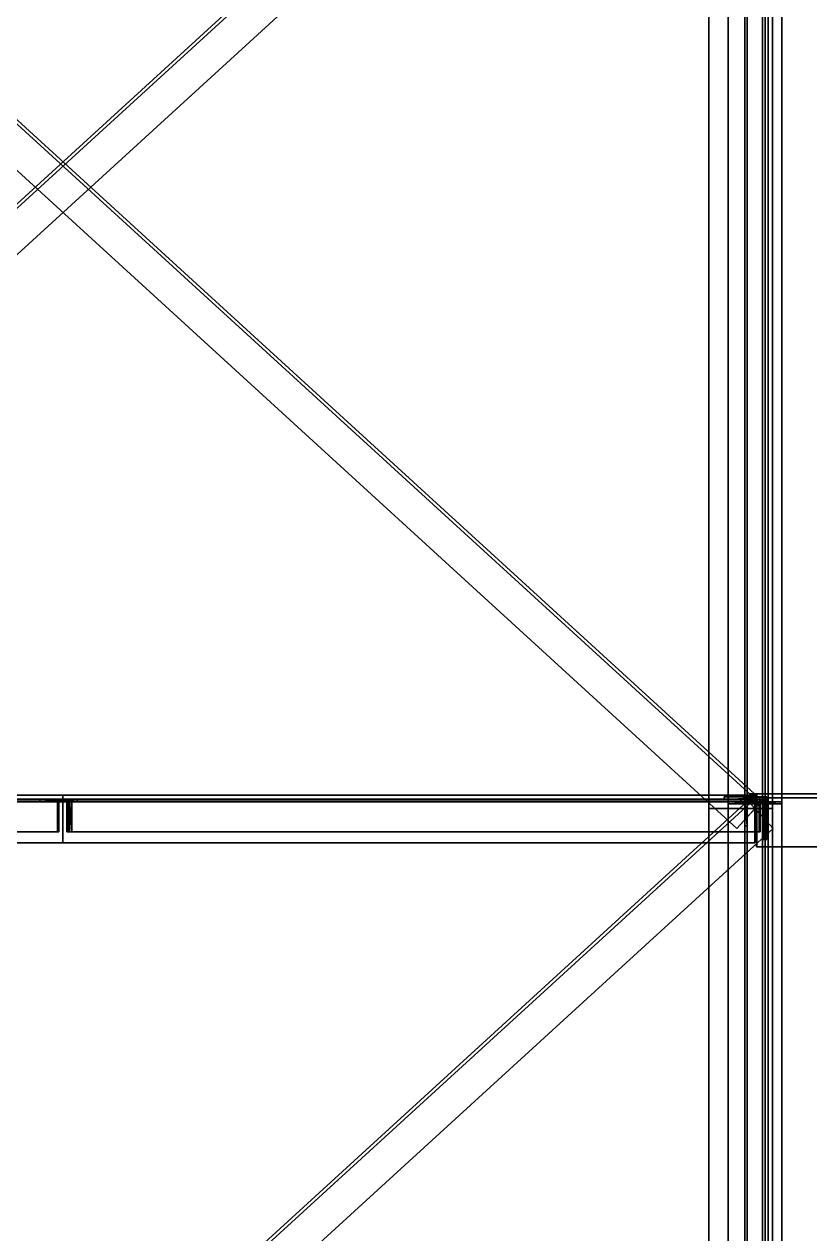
# Model space of a CAD drawing. Extents: x -14.2 to 13.4, y -20.5 to 46.3.
# Drawn here: x -0.073 to 1.403, y 32.702 to 34.972 of the extents above; entities that cross this region are included whole.
import ezdxf

# ---------------------------------------------------------------- set-up
doc = ezdxf.new("R2010")
doc.units = 0

msp = doc.modelspace()

# ---------------------------------------------------------------- linework, layer by layer
at = {"layer": '1', "color": 5}
for points in [[(-1.2867, 35.8896, 1.0197), (1.3133, 33.5146, 1.0197), (1.2661, 33.4629, 1.0197), (-1.3339, 35.8379, 1.0197)], [(-1.3339, 35.8379, -1.0197), (1.2661, 33.4629, -1.0197), (1.3133, 33.5146, -1.0197), (-1.2867, 35.8896, -1.0197)], [(-1.3339, 35.8379, 1.0137), (1.2661, 33.4629, 1.0137), (1.3093, 33.5101, 1.0137), (-1.2907, 35.8851, 1.0137)], [(-1.2907, 35.8851, -1.0137), (1.3093, 33.5101, -1.0137), (1.2661, 33.4629, -1.0137), (-1.3339, 35.8379, -1.0137)], [(1.3339, 35.8379, 1.0197), (-1.2661, 33.4629, 1.0197), (-1.3133, 33.5146, 1.0197), (1.2867, 35.8896, 1.0197)], [(1.2867, 35.8896, 0.9497), (-1.3133, 33.5146, 0.9497), (-1.3093, 33.5101, 0.9497), (1.2907, 35.8851, 0.9497)], [(1.2867, 35.8896, 1.0197), (-1.3133, 33.5146, 1.0197), (-1.3133, 33.5146, 0.9497), (1.2867, 35.8896, 0.9497)], [(1.2867, 35.8896, -0.9497), (-1.3133, 33.5146, -0.9497), (-1.3133, 33.5146, -1.0197), (1.2867, 35.8896, -1.0197)], [(1.2907, 35.8851, -0.9497), (-1.3093, 33.5101, -0.9497), (-1.3133, 33.5146, -0.9497), (1.2867, 35.8896, -0.9497)], [(1.2867, 35.8896, -1.0197), (-1.3133, 33.5146, -1.0197), (-1.2661, 33.4629, -1.0197), (1.3339, 35.8379, -1.0197)], [(1.2907, 35.8851, 1.0137), (-1.3093, 33.5101, 1.0137), (-1.2661, 33.4629, 1.0137), (1.3339, 35.8379, 1.0137)], [(1.2907, 35.8851, 0.9497), (-1.3093, 33.5101, 0.9497), (-1.3093, 33.5101, 1.0137), (1.2907, 35.8851, 1.0137)], [(1.2907, 35.8851, -1.0137), (-1.3093, 33.5101, -1.0137), (-1.3093, 33.5101, -0.9497), (1.2907, 35.8851, -0.9497)], [(1.3339, 35.8379, -1.0137), (-1.2661, 33.4629, -1.0137), (-1.3093, 33.5101, -1.0137), (1.2907, 35.8851, -1.0137)], [(-1.2907, 35.8851, 0.9497), (1.3093, 33.5101, 0.9497), (1.3133, 33.5146, 0.9497), (-1.2867, 35.8896, 0.9497)], [(-1.2867, 35.8896, -0.9497), (1.3133, 33.5146, -0.9497), (1.3093, 33.5101, -0.9497), (-1.2907, 35.8851, -0.9497)], [(-1.2907, 35.8851, 1.0137), (1.3093, 33.5101, 1.0137), (1.3093, 33.5101, 0.9497), (-1.2907, 35.8851, 0.9497)], [(-1.2907, 35.8851, -0.9497), (1.3093, 33.5101, -0.9497), (1.3093, 33.5101, -1.0137), (-1.2907, 35.8851, -1.0137)], [(-1.2867, 35.8896, 0.9497), (1.3133, 33.5146, 0.9497), (1.3133, 33.5146, 1.0197), (-1.2867, 35.8896, 1.0197)], [(-1.2867, 35.8896, -1.0197), (1.3133, 33.5146, -1.0197), (1.3133, 33.5146, -0.9497), (-1.2867, 35.8896, -0.9497)], [(1.2494, 35.8875, 0.9852), (1.2494, 33.5125, -1.0148), (1.3194, 33.5125, -1.0148), (1.3194, 35.8875, 0.9852)], [(1.2494, 35.8842, 0.989), (1.2494, 33.5092, -1.011), (1.2494, 33.5125, -1.0148), (1.2494, 35.8875, 0.9852)], [(1.3144, 35.8842, 0.989), (1.3144, 33.5092, -1.011), (1.2494, 33.5092, -1.011), (1.2494, 35.8842, 0.989)], [(1.3506, 35.8875, -0.9852), (1.3506, 33.5125, 1.0148), (1.2806, 33.5125, 1.0148), (1.2806, 35.8875, -0.9852)], [(1.2806, 35.8875, -0.9852), (1.2806, 33.5125, 1.0148), (1.2806, 33.4674, 0.9613), (1.2806, 35.8424, -1.0387)], [(1.2856, 35.8842, -0.989), (1.2856, 33.5092, 1.011), (1.3506, 33.5092, 1.011), (1.3506, 35.8842, -0.989)], [(1.2856, 35.8424, -1.0387), (1.2856, 33.4674, 0.9613), (1.2856, 33.5092, 1.011), (1.2856, 35.8842, -0.989)], [(1.2866, 35.8265, 1.0136), (8.8366, 33.4515, 0.0136), (8.8558, 33.5126, 0.0136), (1.3058, 35.8876, 1.0136)], [(1.3058, 35.8876, -1.0136), (8.8558, 33.5126, -0.0136), (8.8366, 33.4515, -0.0136), (1.2866, 35.8265, -1.0136)], [(1.3083, 35.8931, 1.0196), (8.8583, 33.5181, 0.0196), (8.8373, 33.4513, 0.0196), (1.2873, 35.8263, 1.0196)], [(1.2873, 35.8263, -1.0196), (8.8373, 33.4513, -0.0196), (8.8583, 33.5181, -0.0196), (1.3083, 35.8931, -1.0196)], [(1.2981, 35.89, 0.9501), (8.8481, 33.515, -0.0499), (8.8499, 33.5207, -0.0499), (1.2999, 35.8957, 0.9501)], [(1.2999, 35.8957, -0.9501), (8.8499, 33.5207, 0.0499), (8.8481, 33.515, 0.0499), (1.2981, 35.89, -0.9501)], [(1.3058, 35.8876, 1.0136), (8.8558, 33.5126, 0.0136), (8.8481, 33.515, -0.0499), (1.2981, 35.89, 0.9501)], [(1.2981, 35.89, -0.9501), (8.8481, 33.515, 0.0499), (8.8558, 33.5126, -0.0136), (1.3058, 35.8876, -1.0136)], [(1.2999, 35.8957, 0.9501), (8.8499, 33.5207, -0.0499), (8.8583, 33.5181, 0.0196), (1.3083, 35.8931, 1.0196)], [(1.3083, 35.8931, -1.0196), (8.8583, 33.5181, -0.0196), (8.8499, 33.5207, 0.0499), (1.2999, 35.8957, -0.9501)], [(1.3144, 35.8424, 1.0387), (1.3144, 33.4674, -0.9613), (1.3144, 33.5092, -1.011), (1.3144, 35.8842, 0.989)], [(1.3194, 35.8875, 0.9852), (1.3194, 33.5125, -1.0148), (1.3194, 33.4674, -0.9613), (1.3194, 35.8424, 1.0387)], [(1.3506, 35.8842, -0.989), (1.3506, 33.5092, 1.011), (1.3506, 33.5125, 1.0148), (1.3506, 35.8875, -0.9852)], [(-1.3339, 35.8379, 1.0197), (1.2661, 33.4629, 1.0197), (1.2661, 33.4629, 1.0137), (-1.3339, 35.8379, 1.0137)], [(-1.3339, 35.8379, -1.0137), (1.2661, 33.4629, -1.0137), (1.2661, 33.4629, -1.0197), (-1.3339, 35.8379, -1.0197)], [(1.3339, 35.8379, 1.0137), (-1.2661, 33.4629, 1.0137), (-1.2661, 33.4629, 1.0197), (1.3339, 35.8379, 1.0197)], [(1.3339, 35.8379, -1.0197), (-1.2661, 33.4629, -1.0197), (-1.2661, 33.4629, -1.0137), (1.3339, 35.8379, -1.0137)], [(1.2806, 35.8424, -1.0387), (1.2806, 33.4674, 0.9613), (1.2856, 33.4674, 0.9613), (1.2856, 35.8424, -1.0387)], [(1.3194, 35.8424, 1.0387), (1.3194, 33.4674, -0.9613), (1.3144, 33.4674, -0.9613), (1.3144, 35.8424, 1.0387)], [(1.2873, 35.8263, 1.0196), (8.8373, 33.4513, 0.0196), (8.8366, 33.4515, 0.0136), (1.2866, 35.8265, 1.0136)], [(1.2866, 35.8265, -1.0136), (8.8366, 33.4515, -0.0136), (8.8373, 33.4513, -0.0196), (1.2873, 35.8263, -1.0196)], [(-1.2867, 33.5146, 1.0197), (1.3133, 31.1396, 1.0197), (1.2661, 31.0879, 1.0197), (-1.3339, 33.4629, 1.0197)], [(-1.3339, 33.4629, -1.0197), (1.2661, 31.0879, -1.0197), (1.3133, 31.1396, -1.0197), (-1.2867, 33.5146, -1.0197)], [(1.3339, 33.4629, 1.0197), (-1.2661, 31.0879, 1.0197), (-1.3133, 31.1396, 1.0197), (1.2867, 33.5146, 1.0197)], [(1.2867, 33.5146, 0.9497), (-1.3133, 31.1396, 0.9497), (-1.3093, 31.1351, 0.9497), (1.2907, 33.5101, 0.9497)], [(1.2867, 33.5146, 1.0197), (-1.3133, 31.1396, 1.0197), (-1.3133, 31.1396, 0.9497), (1.2867, 33.5146, 0.9497)], [(1.2867, 33.5146, -0.9497), (-1.3133, 31.1396, -0.9497), (-1.3133, 31.1396, -1.0197), (1.2867, 33.5146, -1.0197)], [(1.2907, 33.5101, -0.9497), (-1.3093, 31.1351, -0.9497), (-1.3133, 31.1396, -0.9497), (1.2867, 33.5146, -0.9497)], [(1.2867, 33.5146, -1.0197), (-1.3133, 31.1396, -1.0197), (-1.2661, 31.0879, -1.0197), (1.3339, 33.4629, -1.0197)], [(-0.01, 33.4565, 1.0131), (-1.31, 33.4565, 0.0131), (-1.31, 33.5165, 0.0131), (-0.01, 33.5165, 1.0131)], [(-0.01, 33.5165, 1.0131), (-1.31, 33.5165, 0.0131), (-1.2735, 33.5165, -0.0345), (0.0265, 33.5165, 0.9655)], [(0.0265, 33.5165, -0.9655), (-1.2735, 33.5165, 0.0345), (-1.31, 33.5165, -0.0131), (-0.01, 33.5165, -1.0131)], [(-0.01, 33.5165, -1.0131), (-1.31, 33.5165, -0.0131), (-1.31, 33.4565, -0.0131), (-0.01, 33.4565, -1.0131)], [(-1.2907, 33.5101, 0.9497), (1.3093, 31.1351, 0.9497), (1.3133, 31.1396, 0.9497), (-1.2867, 33.5146, 0.9497)], [(-1.2867, 33.5146, -0.9497), (1.3133, 31.1396, -0.9497), (1.3093, 31.1351, -0.9497), (-1.2907, 33.5101, -0.9497)], [(-1.2867, 33.5146, 0.9497), (1.3133, 31.1396, 0.9497), (1.3133, 31.1396, 1.0197), (-1.2867, 33.5146, 1.0197)], [(-1.2867, 33.5146, -1.0197), (1.3133, 31.1396, -1.0197), (1.3133, 31.1396, -0.9497), (-1.2867, 33.5146, -0.9497)], [(0.0265, 33.5165, 0.9655), (-1.2735, 33.5165, -0.0345), (-1.2735, 33.5125, -0.0345), (0.0265, 33.5125, 0.9655)], [(0.0265, 33.5125, -0.9655), (-1.2735, 33.5125, 0.0345), (-1.2735, 33.5165, 0.0345), (0.0265, 33.5165, -0.9655)], [(-0.0435, 33.5165, 1), (-0.0435, 33.5165, -1), (0.0165, 33.5165, -1), (0.0165, 33.5165, 1)], [(-0.0435, 33.5125, 1), (-0.0435, 33.5125, -1), (-0.0435, 33.5165, -1), (-0.0435, 33.5165, 1)], [(0.0165, 33.5165, 1), (-0.0435, 33.5165, 1), (-0.0435, 33.5125, 1)], [(0.0165, 33.5165, 1), (-0.0435, 33.5125, 1), (0.0125, 33.5125, 1)], [(0.0165, 33.5165, -1), (-0.0435, 33.5165, -1), (-0.0435, 33.5125, -1)], [(0.0165, 33.5165, -1), (-0.0435, 33.5125, -1), (0.0125, 33.5125, -1)], [(-0.0265, 33.5165, 0.9655), (1.2735, 33.5165, -0.0345), (1.31, 33.5165, 0.0131), (0.01, 33.5165, 1.0131)], [(-0.0265, 33.5125, 0.9655), (1.2735, 33.5125, -0.0345), (1.2735, 33.5165, -0.0345), (-0.0265, 33.5165, 0.9655)], [(0.01, 33.5165, 1.0131), (-0.0265, 33.5165, 0.9655), (-0.0265, 33.5125, 0.9655)], [(0.01, 33.5165, 1.0131), (-0.0265, 33.5125, 0.9655), (0.0076, 33.5125, 1.0099)], [(-0.0265, 33.5165, -0.9655), (1.2735, 33.5165, 0.0345), (1.2735, 33.5125, 0.0345), (-0.0265, 33.5125, -0.9655)], [(0.01, 33.5165, -1.0131), (1.31, 33.5165, -0.0131), (1.2735, 33.5165, 0.0345), (-0.0265, 33.5165, -0.9655)], [(0.01, 33.5165, -1.0131), (0.0076, 33.5125, -1.0099), (-0.0265, 33.5125, -0.9655)], [(0.01, 33.5165, -1.0131), (-0.0265, 33.5125, -0.9655), (-0.0265, 33.5165, -0.9655)], [(-0.01, 33.5165, 1.0131), (-0.01, 33.4565, 1.0131), (-0.0076, 33.4565, 1.0099)], [(-0.01, 33.5165, 1.0131), (-0.0076, 33.4565, 1.0099), (-0.0076, 33.5125, 1.0099)], [(-0.01, 33.5165, 1.0131), (-0.0076, 33.5125, 1.0099), (0.0265, 33.5125, 0.9655)], [(-0.01, 33.5165, 1.0131), (0.0265, 33.5125, 0.9655), (0.0265, 33.5165, 0.9655)], [(-0.01, 33.5165, -1.0131), (0.0265, 33.5165, -0.9655), (0.0265, 33.5125, -0.9655)], [(-0.01, 33.5165, -1.0131), (0.0265, 33.5125, -0.9655), (-0.0076, 33.5125, -1.0099)], [(-0.01, 33.5165, -1.0131), (-0.0076, 33.5125, -1.0099), (-0.0076, 33.4565, -1.0099)], [(-0.01, 33.5165, -1.0131), (-0.0076, 33.4565, -1.0099), (-0.01, 33.4565, -1.0131)], [(0.01, 33.5165, 1.0131), (0.0076, 33.5125, 1.0099), (0.0076, 33.4565, 1.0099)], [(0.01, 33.5165, 1.0131), (0.0076, 33.4565, 1.0099), (0.01, 33.4565, 1.0131)], [(0.01, 33.5165, -1.0131), (0.01, 33.4565, -1.0131), (0.0076, 33.4565, -1.0099)], [(0.01, 33.5165, -1.0131), (0.0076, 33.4565, -1.0099), (0.0076, 33.5125, -1.0099)], [(0.01, 33.5165, 1.0131), (1.31, 33.5165, 0.0131), (1.31, 33.4565, 0.0131), (0.01, 33.4565, 1.0131)], [(0.01, 33.4565, -1.0131), (1.31, 33.4565, -0.0131), (1.31, 33.5165, -0.0131), (0.01, 33.5165, -1.0131)], [(0.0165, 33.5165, 1), (0.0125, 33.5125, 1), (0.0125, 33.4565, 1)], [(0.0165, 33.5165, 1), (0.0125, 33.4565, 1), (0.0165, 33.4565, 1)], [(0.0165, 33.5165, -1), (0.0125, 33.5125, -1), (0.0125, 33.4565, -1)], [(0.0165, 33.5165, -1), (0.0125, 33.4565, -1), (0.0165, 33.4565, -1)], [(0.0165, 33.5165, 1), (0.0165, 33.5165, -1), (0.0165, 33.4565, -1), (0.0165, 33.4565, 1)], [(1.3133, 33.5146, 1.0197), (1.3093, 33.5101, 1.0137), (1.2661, 33.4629, 1.0137)], [(1.3133, 33.5146, 1.0197), (1.2661, 33.4629, 1.0137), (1.2661, 33.4629, 1.0197)], [(1.3133, 33.5146, -1.0197), (1.2661, 33.4629, -1.0197), (1.2661, 33.4629, -1.0137)], [(1.3133, 33.5146, -1.0197), (1.2661, 33.4629, -1.0137), (1.3093, 33.5101, -1.0137)], [(1.31, 33.5165, 0.0131), (1.2735, 33.5165, -0.0345), (1.2735, 33.5125, -0.0345)], [(1.31, 33.5165, 0.0131), (1.2735, 33.5125, -0.0345), (1.3076, 33.5125, 0.0099)], [(1.31, 33.5165, -0.0131), (1.3076, 33.5125, -0.0099), (1.2735, 33.5125, 0.0345)], [(1.31, 33.5165, -0.0131), (1.2735, 33.5125, 0.0345), (1.2735, 33.5165, 0.0345)], [(1.2867, 33.5146, 1.0197), (1.3339, 33.4629, 1.0197), (1.3339, 33.4629, 1.0137)], [(1.2867, 33.5146, 1.0197), (1.3339, 33.4629, 1.0137), (1.2907, 33.5101, 1.0137)], [(1.2867, 33.5146, 1.0197), (1.2907, 33.5101, 1.0137), (1.2907, 33.5101, 0.9497)], [(1.2867, 33.5146, 1.0197), (1.2907, 33.5101, 0.9497), (1.2867, 33.5146, 0.9497)], [(1.2867, 33.5146, -1.0197), (1.2867, 33.5146, -0.9497), (1.2907, 33.5101, -0.9497)], [(1.2867, 33.5146, -1.0197), (1.2907, 33.5101, -0.9497), (1.2907, 33.5101, -1.0137)], [(1.2867, 33.5146, -1.0197), (1.2907, 33.5101, -1.0137), (1.3339, 33.4629, -1.0137)], [(1.2867, 33.5146, -1.0197), (1.3339, 33.4629, -1.0137), (1.3339, 33.4629, -1.0197)], [(1.31, 33.5165, 0.0131), (1.3076, 33.5125, 0.0099), (1.3076, 33.4565, 0.0099)], [(1.31, 33.5165, 0.0131), (1.3076, 33.4565, 0.0099), (1.31, 33.4565, 0.0131)], [(1.31, 33.5165, -0.0131), (1.31, 33.4565, -0.0131), (1.3076, 33.4565, -0.0099)], [(1.31, 33.5165, -0.0131), (1.3076, 33.4565, -0.0099), (1.3076, 33.5125, -0.0099)], [(1.3133, 33.5146, 1.0197), (1.3133, 33.5146, 0.9497), (1.3093, 33.5101, 0.9497)], [(1.3133, 33.5146, 1.0197), (1.3093, 33.5101, 0.9497), (1.3093, 33.5101, 1.0137)], [(1.3133, 33.5146, -1.0197), (1.3093, 33.5101, -1.0137), (1.3093, 33.5101, -0.9497)], [(1.3133, 33.5146, -1.0197), (1.3093, 33.5101, -0.9497), (1.3133, 33.5146, -0.9497)], [(-1.3339, 33.4629, 1.0137), (1.2661, 31.0879, 1.0137), (1.3093, 31.1351, 1.0137), (-1.2907, 33.5101, 1.0137)], [(-1.2907, 33.5101, -1.0137), (1.3093, 31.1351, -1.0137), (1.2661, 31.0879, -1.0137), (-1.3339, 33.4629, -1.0137)], [(1.2907, 33.5101, 1.0137), (-1.3093, 31.1351, 1.0137), (-1.2661, 31.0879, 1.0137), (1.3339, 33.4629, 1.0137)], [(1.2907, 33.5101, 0.9497), (-1.3093, 31.1351, 0.9497), (-1.3093, 31.1351, 1.0137), (1.2907, 33.5101, 1.0137)], [(1.2907, 33.5101, -1.0137), (-1.3093, 31.1351, -1.0137), (-1.3093, 31.1351, -0.9497), (1.2907, 33.5101, -0.9497)], [(1.3339, 33.4629, -1.0137), (-1.2661, 31.0879, -1.0137), (-1.3093, 31.1351, -1.0137), (1.2907, 33.5101, -1.0137)], [(-0.0076, 33.5125, 1.0099), (-1.3076, 33.5125, 0.0099), (-1.3076, 33.4565, 0.0099), (-0.0076, 33.4565, 1.0099)], [(0.0265, 33.5125, 0.9655), (-1.2735, 33.5125, -0.0345), (-1.3076, 33.5125, 0.0099), (-0.0076, 33.5125, 1.0099)], [(-0.0076, 33.5125, -1.0099), (-1.3076, 33.5125, -0.0099), (-1.2735, 33.5125, 0.0345), (0.0265, 33.5125, -0.9655)], [(-0.0076, 33.4565, -1.0099), (-1.3076, 33.4565, -0.0099), (-1.3076, 33.5125, -0.0099), (-0.0076, 33.5125, -1.0099)], [(-1.2907, 33.5101, 1.0137), (1.3093, 31.1351, 1.0137), (1.3093, 31.1351, 0.9497), (-1.2907, 33.5101, 0.9497)], [(-1.2907, 33.5101, -0.9497), (1.3093, 31.1351, -0.9497), (1.3093, 31.1351, -1.0137), (-1.2907, 33.5101, -1.0137)], [(0.0125, 33.5125, 1), (0.0125, 33.5125, -1), (-0.0435, 33.5125, -1), (-0.0435, 33.5125, 1)], [(0.0076, 33.5125, 1.0099), (1.3076, 33.5125, 0.0099), (1.2735, 33.5125, -0.0345), (-0.0265, 33.5125, 0.9655)], [(-0.0265, 33.5125, -0.9655), (1.2735, 33.5125, 0.0345), (1.3076, 33.5125, -0.0099), (0.0076, 33.5125, -1.0099)], [(0.0076, 33.4565, 1.0099), (1.3076, 33.4565, 0.0099), (1.3076, 33.5125, 0.0099), (0.0076, 33.5125, 1.0099)], [(0.0076, 33.5125, -1.0099), (1.3076, 33.5125, -0.0099), (1.3076, 33.4565, -0.0099), (0.0076, 33.4565, -1.0099)], [(0.0125, 33.4565, 1), (0.0125, 33.4565, -1), (0.0125, 33.5125, -1), (0.0125, 33.5125, 1)], [(1.3194, 33.5125, -1.0148), (1.2494, 33.5125, -1.0148), (1.2494, 33.5092, -1.011)], [(1.3194, 33.5125, -1.0148), (1.2494, 33.5092, -1.011), (1.3144, 33.5092, -1.011)], [(1.2494, 33.5125, 0.9852), (1.2494, 31.1375, -1.0148), (1.3194, 31.1375, -1.0148), (1.3194, 33.5125, 0.9852)], [(1.2494, 33.5092, 0.989), (1.2494, 31.1342, -1.011), (1.2494, 31.1375, -1.0148), (1.2494, 33.5125, 0.9852)], [(1.3194, 33.5125, 0.9852), (1.2494, 33.5125, 0.9852), (1.2494, 33.5092, 0.989)], [(1.3194, 33.5125, 0.9852), (1.2494, 33.5092, 0.989), (1.3144, 33.5092, 0.989)], [(1.3144, 33.5092, 0.989), (1.3144, 31.1342, -1.011), (1.2494, 31.1342, -1.011), (1.2494, 33.5092, 0.989)], [(1.2806, 33.5125, 1.0148), (1.3506, 33.5125, 1.0148), (1.3506, 33.5092, 1.011)], [(1.2806, 33.5125, 1.0148), (1.3506, 33.5092, 1.011), (1.2856, 33.5092, 1.011)], [(1.2806, 33.5125, 1.0148), (1.2856, 33.5092, 1.011), (1.2856, 33.4674, 0.9613)], [(1.2806, 33.5125, 1.0148), (1.2856, 33.4674, 0.9613), (1.2806, 33.4674, 0.9613)], [(1.3506, 33.5125, -0.9852), (1.3506, 31.1375, 1.0148), (1.2806, 31.1375, 1.0148), (1.2806, 33.5125, -0.9852)], [(1.2806, 33.5125, -0.9852), (1.2806, 31.1375, 1.0148), (1.2806, 31.0924, 0.9613), (1.2806, 33.4674, -1.0387)], [(1.2806, 33.5125, -0.9852), (1.3506, 33.5125, -0.9852), (1.3506, 33.5092, -0.989)], [(1.2806, 33.5125, -0.9852), (1.3506, 33.5092, -0.989), (1.2856, 33.5092, -0.989)], [(1.2806, 33.5125, -0.9852), (1.2856, 33.5092, -0.989), (1.2856, 33.4674, -1.0387)], [(1.2806, 33.5125, -0.9852), (1.2856, 33.4674, -1.0387), (1.2806, 33.4674, -1.0387)], [(1.2856, 33.5092, -0.989), (1.2856, 31.1342, 1.011), (1.3506, 31.1342, 1.011), (1.3506, 33.5092, -0.989)], [(1.2856, 33.4674, -1.0387), (1.2856, 31.0924, 0.9613), (1.2856, 31.1342, 1.011), (1.2856, 33.5092, -0.989)], [(1.3194, 33.5125, -1.0148), (1.3144, 33.5092, -1.011), (1.3144, 33.4674, -0.9613)], [(1.3194, 33.5125, -1.0148), (1.3144, 33.4674, -0.9613), (1.3194, 33.4674, -0.9613)], [(1.3194, 33.5125, 0.9852), (1.3144, 33.5092, 0.989), (1.3144, 33.4674, 1.0387)], [(1.3194, 33.5125, 0.9852), (1.3144, 33.4674, 1.0387), (1.3194, 33.4674, 1.0387)], [(1.3144, 33.4674, 1.0387), (1.3144, 31.0924, -0.9613), (1.3144, 31.1342, -1.011), (1.3144, 33.5092, 0.989)], [(1.3194, 33.5125, 0.9852), (1.3194, 31.1375, -1.0148), (1.3194, 31.0924, -0.9613), (1.3194, 33.4674, 1.0387)], [(1.3506, 33.5092, -0.989), (1.3506, 31.1342, 1.011), (1.3506, 31.1375, 1.0148), (1.3506, 33.5125, -0.9852)], [(-1.3339, 33.4629, 1.0197), (1.2661, 31.0879, 1.0197), (1.2661, 31.0879, 1.0137), (-1.3339, 33.4629, 1.0137)], [(-1.3339, 33.4629, -1.0137), (1.2661, 31.0879, -1.0137), (1.2661, 31.0879, -1.0197), (-1.3339, 33.4629, -1.0197)], [(-0.0076, 33.4565, 1.0099), (-1.3076, 33.4565, 0.0099), (-1.31, 33.4565, 0.0131), (-0.01, 33.4565, 1.0131)], [(-0.01, 33.4565, -1.0131), (-1.31, 33.4565, -0.0131), (-1.3076, 33.4565, -0.0099), (-0.0076, 33.4565, -1.0099)], [(1.3339, 33.4629, 1.0137), (-1.2661, 31.0879, 1.0137), (-1.2661, 31.0879, 1.0197), (1.3339, 33.4629, 1.0197)], [(1.3339, 33.4629, -1.0197), (-1.2661, 31.0879, -1.0197), (-1.2661, 31.0879, -1.0137), (1.3339, 33.4629, -1.0137)], [(0.01, 33.4565, 1.0131), (1.31, 33.4565, 0.0131), (1.3076, 33.4565, 0.0099), (0.0076, 33.4565, 1.0099)], [(0.0076, 33.4565, -1.0099), (1.3076, 33.4565, -0.0099), (1.31, 33.4565, -0.0131), (0.01, 33.4565, -1.0131)], [(0.0165, 33.4565, 1), (0.0165, 33.4565, -1), (0.0125, 33.4565, -1), (0.0125, 33.4565, 1)], [(1.2806, 33.4674, -1.0387), (1.2806, 31.0924, 0.9613), (1.2856, 31.0924, 0.9613), (1.2856, 33.4674, -1.0387)], [(1.3194, 33.4674, 1.0387), (1.3194, 31.0924, -0.9613), (1.3144, 31.0924, -0.9613), (1.3144, 33.4674, 1.0387)]]:
    msp.add_3dface(points, dxfattribs=at)
at = {"layer": '1', "color": 3}
for points in [[(1.213, 33.5, 1.033), (1.213, 35.875, 1.033), (1.333, 35.875, 1.033), (1.333, 33.5, 1.033)], [(1.213, 33.5, 1.025), (1.213, 35.875, 1.025), (1.213, 35.875, 1.033), (1.213, 33.5, 1.033)], [(1.325, 33.5, 1.025), (1.325, 35.875, 1.025), (1.213, 35.875, 1.025), (1.213, 33.5, 1.025)], [(1.213, 33.5, -1.025), (1.213, 35.875, -1.025), (1.325, 35.875, -1.025), (1.325, 33.5, -1.025)], [(1.213, 33.5, -1.033), (1.213, 35.875, -1.033), (1.213, 35.875, -1.025), (1.213, 33.5, -1.025)], [(1.333, 33.5, -1.033), (1.333, 35.875, -1.033), (1.213, 35.875, -1.033), (1.213, 33.5, -1.033)], [(1.325, 33.5, 0.913), (1.325, 35.875, 0.913), (1.325, 35.875, 1.025), (1.325, 33.5, 1.025)], [(1.333, 33.5, 0.913), (1.333, 35.875, 0.913), (1.325, 35.875, 0.913), (1.325, 33.5, 0.913)], [(1.325, 33.5, -0.913), (1.325, 35.875, -0.913), (1.333, 35.875, -0.913), (1.333, 33.5, -0.913)], [(1.325, 33.5, -1.025), (1.325, 35.875, -1.025), (1.325, 35.875, -0.913), (1.325, 33.5, -0.913)], [(1.333, 33.5, 1.033), (1.333, 35.875, 1.033), (1.333, 35.875, 0.913), (1.333, 33.5, 0.913)], [(1.333, 33.5, -0.913), (1.333, 35.875, -0.913), (1.333, 35.875, -1.033), (1.333, 33.5, -1.033)], [(0, 33.4355, 1.0255), (-1.3, 33.4355, 1.0255), (-1.3, 33.5255, 1.0255), (0, 33.5255, 1.0255)], [(0, 33.5255, 0.9355), (-1.3, 33.5255, 0.9355), (-1.3, 33.5175, 0.9355), (0, 33.5175, 0.9355)], [(0, 33.5255, 1.0255), (-1.3, 33.5255, 1.0255), (-1.3, 33.5255, 0.9355), (0, 33.5255, 0.9355)], [(-1.3, 33.4355, -1.0255), (0, 33.4355, -1.0255), (0, 33.5255, -1.0255), (-1.3, 33.5255, -1.0255)], [(-1.3, 33.5255, -0.9355), (0, 33.5255, -0.9355), (0, 33.5175, -0.9355), (-1.3, 33.5175, -0.9355)], [(-1.3, 33.5255, -1.0255), (0, 33.5255, -1.0255), (0, 33.5255, -0.9355), (-1.3, 33.5255, -0.9355)], [(0, 33.5175, 1.0175), (-1.3, 33.5175, 1.0175), (-1.3, 33.4355, 1.0175), (0, 33.4355, 1.0175)], [(0, 33.5175, 0.9355), (-1.3, 33.5175, 0.9355), (-1.3, 33.5175, 1.0175), (0, 33.5175, 1.0175)], [(-1.3, 33.5175, -1.0175), (0, 33.5175, -1.0175), (0, 33.4355, -1.0175), (-1.3, 33.4355, -1.0175)], [(-1.3, 33.5175, -0.9355), (0, 33.5175, -0.9355), (0, 33.5175, -1.0175), (-1.3, 33.5175, -1.0175)], [(1.3, 33.4355, 1.0255), (0, 33.4355, 1.0255), (0, 33.5255, 1.0255), (1.3, 33.5255, 1.0255)], [(1.3, 33.5255, 0.9355), (0, 33.5255, 0.9355), (0, 33.5175, 0.9355), (1.3, 33.5175, 0.9355)], [(1.3, 33.5255, 1.0255), (0, 33.5255, 1.0255), (0, 33.5255, 0.9355), (1.3, 33.5255, 0.9355)], [(0, 33.5255, 1.0255), (0, 33.4355, 1.0255), (0, 33.4355, 1.0175)], [(0, 33.5255, 1.0255), (0, 33.4355, 1.0175), (0, 33.5175, 1.0175)], [(0, 33.5255, 1.0255), (0, 33.5175, 1.0175), (0, 33.5175, 0.9355)], [(0, 33.5255, 1.0255), (0, 33.5175, 0.9355), (0, 33.5255, 0.9355)], [(0, 33.5255, 1.0255), (0, 33.4355, 1.0255), (0, 33.4355, 1.0175)], [(0, 33.5255, 1.0255), (0, 33.4355, 1.0175), (0, 33.5175, 1.0175)], [(0, 33.5255, 1.0255), (0, 33.5175, 1.0175), (0, 33.5175, 0.9355)], [(0, 33.5255, 1.0255), (0, 33.5175, 0.9355), (0, 33.5255, 0.9355)], [(0, 33.5255, -1.0255), (0, 33.4355, -1.0255), (0, 33.4355, -1.0175)], [(0, 33.5255, -1.0255), (0, 33.4355, -1.0175), (0, 33.5175, -1.0175)], [(0, 33.5255, -1.0255), (0, 33.5175, -1.0175), (0, 33.5175, -0.9355)], [(0, 33.5255, -1.0255), (0, 33.5175, -0.9355), (0, 33.5255, -0.9355)], [(0, 33.4355, -1.0255), (1.3, 33.4355, -1.0255), (1.3, 33.5255, -1.0255), (0, 33.5255, -1.0255)], [(0, 33.5255, -0.9355), (1.3, 33.5255, -0.9355), (1.3, 33.5175, -0.9355), (0, 33.5175, -0.9355)], [(0, 33.5255, -1.0255), (1.3, 33.5255, -1.0255), (1.3, 33.5255, -0.9355), (0, 33.5255, -0.9355)], [(0, 33.5255, -1.0255), (0, 33.4355, -1.0255), (0, 33.4355, -1.0175)], [(0, 33.5255, -1.0255), (0, 33.4355, -1.0175), (0, 33.5175, -1.0175)], [(0, 33.5255, -1.0255), (0, 33.5175, -1.0175), (0, 33.5175, -0.9355)], [(0, 33.5255, -1.0255), (0, 33.5175, -0.9355), (0, 33.5255, -0.9355)], [(1.3, 33.5175, 1.0175), (0, 33.5175, 1.0175), (0, 33.4355, 1.0175), (1.3, 33.4355, 1.0175)], [(1.3, 33.5175, 0.9355), (0, 33.5175, 0.9355), (0, 33.5175, 1.0175), (1.3, 33.5175, 1.0175)], [(0, 33.5175, -1.0175), (1.3, 33.5175, -1.0175), (1.3, 33.4355, -1.0175), (0, 33.4355, -1.0175)], [(0, 33.5175, -0.9355), (1.3, 33.5175, -0.9355), (1.3, 33.5175, -1.0175), (0, 33.5175, -1.0175)], [(1.2422, 33.5222, 1), (1.2422, 33.5222), (1.3222, 33.5222), (1.3222, 33.5222, 1)], [(1.2422, 33.5162, 1), (1.2422, 33.5162), (1.2422, 33.5222), (1.2422, 33.5222, 1)], [(1.3222, 33.5222, 1), (1.2422, 33.5222, 1), (1.2422, 33.5162, 1)], [(1.3222, 33.5222, 1), (1.2422, 33.5162, 1), (1.3162, 33.5162, 1)], [(1.3222, 33.5222), (1.2422, 33.5222), (1.2422, 33.5162)], [(1.3222, 33.5222), (1.2422, 33.5162), (1.3162, 33.5162)], [(1.2422, 33.5222), (1.2422, 33.5222, -1), (1.3222, 33.5222, -1), (1.3222, 33.5222)], [(1.2422, 33.5162), (1.2422, 33.5162, -1), (1.2422, 33.5222, -1), (1.2422, 33.5222)], [(1.3222, 33.5222), (1.2422, 33.5222), (1.2422, 33.5162)], [(1.3222, 33.5222), (1.2422, 33.5162), (1.3162, 33.5162)], [(1.3222, 33.5222, -1), (1.2422, 33.5222, -1), (1.2422, 33.5162, -1)], [(1.3222, 33.5222, -1), (1.2422, 33.5162, -1), (1.3162, 33.5162, -1)], [(1.3162, 33.5162, 1), (1.3162, 33.5162), (1.2422, 33.5162), (1.2422, 33.5162, 1)], [(1.3162, 33.5162), (1.3162, 33.5162, -1), (1.2422, 33.5162, -1), (1.2422, 33.5162)], [(1.2905, 33.528, 0.9286), (8.8405, 33.528, -0.0714), (8.8537, 33.528, 0.0277), (1.3037, 33.528, 1.0277)], [(1.2905, 33.52, 0.9286), (8.8405, 33.52, -0.0714), (8.8405, 33.528, -0.0714), (1.2905, 33.528, 0.9286)], [(1.3037, 33.528, 1.0277), (1.2905, 33.528, 0.9286), (1.2905, 33.52, 0.9286)], [(1.3037, 33.528, 1.0277), (1.2905, 33.52, 0.9286), (1.3026, 33.52, 1.0198)], [(1.2905, 33.528, -0.9286), (8.8405, 33.528, 0.0714), (8.8405, 33.52, 0.0714), (1.2905, 33.52, -0.9286)], [(1.3037, 33.528, -1.0277), (8.8537, 33.528, -0.0277), (8.8405, 33.528, 0.0714), (1.2905, 33.528, -0.9286)], [(1.3037, 33.528, -1.0277), (1.3026, 33.52, -1.0198), (1.2905, 33.52, -0.9286)], [(1.3037, 33.528, -1.0277), (1.2905, 33.52, -0.9286), (1.2905, 33.528, -0.9286)], [(1.3026, 33.52, 1.0198), (8.8526, 33.52, 0.0198), (8.8405, 33.52, -0.0714), (1.2905, 33.52, 0.9286)], [(1.2905, 33.52, -0.9286), (8.8405, 33.52, 0.0714), (8.8526, 33.52, -0.0198), (1.3026, 33.52, -1.0198)], [(1.3, 33.5255, 1.0255), (1.3, 33.4355, 1.0255), (1.3, 33.4355, 1.0175)], [(1.3, 33.5255, 1.0255), (1.3, 33.4355, 1.0175), (1.3, 33.5175, 1.0175)], [(1.3, 33.5255, 1.0255), (1.3, 33.5175, 1.0175), (1.3, 33.5175, 0.9355)], [(1.3, 33.5255, 1.0255), (1.3, 33.5175, 0.9355), (1.3, 33.5255, 0.9355)], [(1.3, 33.5255, -1.0255), (1.3, 33.4355, -1.0255), (1.3, 33.4355, -1.0175)], [(1.3, 33.5255, -1.0255), (1.3, 33.4355, -1.0175), (1.3, 33.5175, -1.0175)], [(1.3, 33.5255, -1.0255), (1.3, 33.5175, -1.0175), (1.3, 33.5175, -0.9355)], [(1.3, 33.5255, -1.0255), (1.3, 33.5175, -0.9355), (1.3, 33.5255, -0.9355)], [(1.3037, 33.528, 1.0277), (1.3026, 33.52, 1.0198), (1.3026, 33.428, 1.0198)], [(1.3037, 33.528, 1.0277), (1.3026, 33.428, 1.0198), (1.3037, 33.428, 1.0277)], [(1.3037, 33.528, -1.0277), (1.3037, 33.428, -1.0277), (1.3026, 33.428, -1.0198)], [(1.3037, 33.528, -1.0277), (1.3026, 33.428, -1.0198), (1.3026, 33.52, -1.0198)], [(1.3026, 33.428, 1.0198), (8.8526, 33.428, 0.0198), (8.8526, 33.52, 0.0198), (1.3026, 33.52, 1.0198)], [(1.3026, 33.52, -1.0198), (8.8526, 33.52, -0.0198), (8.8526, 33.428, -0.0198), (1.3026, 33.428, -1.0198)], [(1.3037, 33.528, 1.0277), (8.8537, 33.528, 0.0277), (8.8537, 33.428, 0.0277), (1.3037, 33.428, 1.0277)], [(1.3037, 33.428, -1.0277), (8.8537, 33.428, -0.0277), (8.8537, 33.528, -0.0277), (1.3037, 33.528, -1.0277)], [(1.3222, 33.5222, 1), (1.3162, 33.5162, 1), (1.3162, 33.4422, 1)], [(1.3222, 33.5222, 1), (1.3162, 33.4422, 1), (1.3222, 33.4422, 1)], [(1.3222, 33.5222), (1.3162, 33.5162), (1.3162, 33.4422)], [(1.3222, 33.5222), (1.3162, 33.4422), (1.3222, 33.4422)], [(1.3222, 33.5222), (1.3162, 33.5162), (1.3162, 33.4422)], [(1.3222, 33.5222), (1.3162, 33.4422), (1.3222, 33.4422)], [(1.3222, 33.5222, -1), (1.3162, 33.5162, -1), (1.3162, 33.4422, -1)], [(1.3222, 33.5222, -1), (1.3162, 33.4422, -1), (1.3222, 33.4422, -1)], [(1.3162, 33.4422, 1), (1.3162, 33.4422), (1.3162, 33.5162), (1.3162, 33.5162, 1)], [(1.3162, 33.4422), (1.3162, 33.4422, -1), (1.3162, 33.5162, -1), (1.3162, 33.5162)], [(1.3222, 33.5222, 1), (1.3222, 33.5222), (1.3222, 33.4422), (1.3222, 33.4422, 1)], [(1.3222, 33.5222), (1.3222, 33.5222, -1), (1.3222, 33.4422, -1), (1.3222, 33.4422)], [(1.213, 31.125, 1.033), (1.213, 33.5, 1.033), (1.333, 33.5, 1.033), (1.333, 31.125, 1.033)], [(1.213, 31.125, 1.025), (1.213, 33.5, 1.025), (1.213, 33.5, 1.033), (1.213, 31.125, 1.033)], [(1.325, 31.125, 1.025), (1.325, 33.5, 1.025), (1.213, 33.5, 1.025), (1.213, 31.125, 1.025)], [(1.333, 33.5, 1.033), (1.213, 33.5, 1.033), (1.213, 33.5, 1.025)], [(1.333, 33.5, 1.033), (1.213, 33.5, 1.025), (1.325, 33.5, 1.025)], [(1.213, 31.125, -1.025), (1.213, 33.5, -1.025), (1.325, 33.5, -1.025), (1.325, 31.125, -1.025)], [(1.213, 31.125, -1.033), (1.213, 33.5, -1.033), (1.213, 33.5, -1.025), (1.213, 31.125, -1.025)], [(1.333, 31.125, -1.033), (1.333, 33.5, -1.033), (1.213, 33.5, -1.033), (1.213, 31.125, -1.033)], [(1.333, 33.5, -1.033), (1.325, 33.5, -1.025), (1.213, 33.5, -1.025)], [(1.333, 33.5, -1.033), (1.213, 33.5, -1.025), (1.213, 33.5, -1.033)], [(1.333, 33.5, 1.033), (1.213, 33.5, 1.033), (1.213, 33.5, 1.025)], [(1.333, 33.5, 1.033), (1.213, 33.5, 1.025), (1.325, 33.5, 1.025)], [(1.333, 33.5, -1.033), (1.325, 33.5, -1.025), (1.213, 33.5, -1.025)], [(1.333, 33.5, -1.033), (1.213, 33.5, -1.025), (1.213, 33.5, -1.033)], [(1.325, 31.125, 0.913), (1.325, 33.5, 0.913), (1.325, 33.5, 1.025), (1.325, 31.125, 1.025)], [(1.333, 31.125, 0.913), (1.333, 33.5, 0.913), (1.325, 33.5, 0.913), (1.325, 31.125, 0.913)], [(1.333, 33.5, 1.033), (1.325, 33.5, 1.025), (1.325, 33.5, 0.913)], [(1.333, 33.5, 1.033), (1.325, 33.5, 0.913), (1.333, 33.5, 0.913)], [(1.325, 31.125, -0.913), (1.325, 33.5, -0.913), (1.333, 33.5, -0.913), (1.333, 31.125, -0.913)], [(1.325, 31.125, -1.025), (1.325, 33.5, -1.025), (1.325, 33.5, -0.913), (1.325, 31.125, -0.913)], [(1.333, 33.5, -1.033), (1.333, 33.5, -0.913), (1.325, 33.5, -0.913)], [(1.333, 33.5, -1.033), (1.325, 33.5, -0.913), (1.325, 33.5, -1.025)], [(1.333, 33.5, 1.033), (1.325, 33.5, 1.025), (1.325, 33.5, 0.913)], [(1.333, 33.5, 1.033), (1.325, 33.5, 0.913), (1.333, 33.5, 0.913)], [(1.333, 33.5, -1.033), (1.333, 33.5, -0.913), (1.325, 33.5, -0.913)], [(1.333, 33.5, -1.033), (1.325, 33.5, -0.913), (1.325, 33.5, -1.025)], [(1.333, 31.125, 1.033), (1.333, 33.5, 1.033), (1.333, 33.5, 0.913), (1.333, 31.125, 0.913)], [(1.333, 31.125, -0.913), (1.333, 33.5, -0.913), (1.333, 33.5, -1.033), (1.333, 31.125, -1.033)], [(0, 33.4355, 1.0175), (-1.3, 33.4355, 1.0175), (-1.3, 33.4355, 1.0255), (0, 33.4355, 1.0255)], [(-1.3, 33.4355, -1.0175), (0, 33.4355, -1.0175), (0, 33.4355, -1.0255), (-1.3, 33.4355, -1.0255)], [(1.3, 33.4355, 1.0175), (0, 33.4355, 1.0175), (0, 33.4355, 1.0255), (1.3, 33.4355, 1.0255)], [(0, 33.4355, -1.0175), (1.3, 33.4355, -1.0175), (1.3, 33.4355, -1.0255), (0, 33.4355, -1.0255)], [(1.3037, 33.428, 1.0277), (8.8537, 33.428, 0.0277), (8.8526, 33.428, 0.0198), (1.3026, 33.428, 1.0198)], [(1.3026, 33.428, -1.0198), (8.8526, 33.428, -0.0198), (8.8537, 33.428, -0.0277), (1.3037, 33.428, -1.0277)], [(1.3222, 33.4422, 1), (1.3222, 33.4422), (1.3162, 33.4422), (1.3162, 33.4422, 1)], [(1.3222, 33.4422), (1.3222, 33.4422, -1), (1.3162, 33.4422, -1), (1.3162, 33.4422)]]:
    msp.add_3dface(points, dxfattribs=at)

doc.saveas('drawing.dxf')
